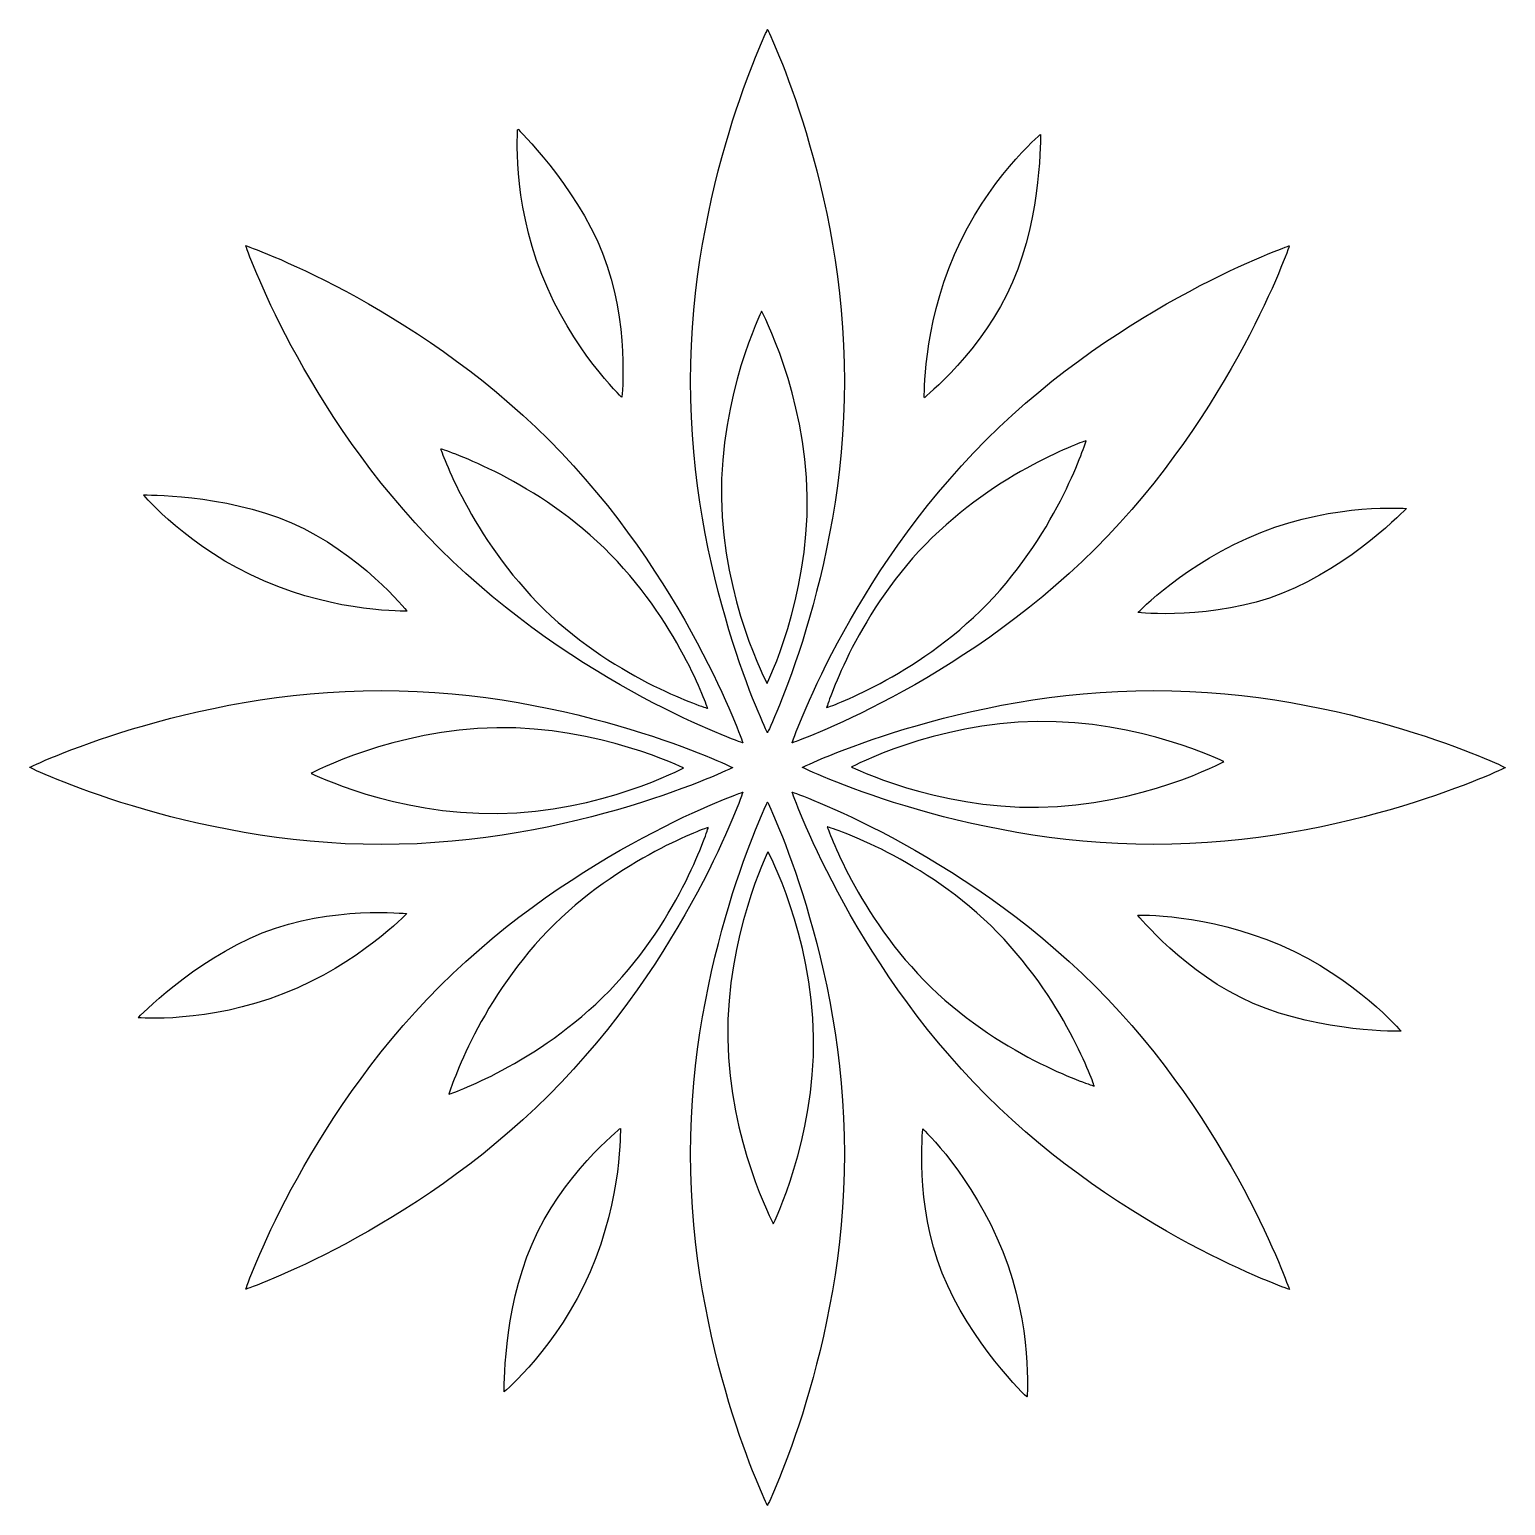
# Model space of a CAD drawing. Header units: centimetres. Extents: x -9.9 to 9.9, y -9.9 to 9.9.
import ezdxf

# ---------------------------------------------------------------- set-up
doc = ezdxf.new("R2010")
doc.units = ezdxf.units.CM
doc.header["$MEASUREMENT"] = 0
doc.layers.add('Camada 1', color=7, linetype='Continuous')

msp = doc.modelspace()

# ---------------------------------------------------------------- linework, layer by layer
at = {"layer": 'Camada 1'}
for points in [[(1.03788, 5.20623), (1.03788, 7.82259), (0.00071, 9.94418), (0.00071, 9.94418), (0.00071, 9.94418), (0.00071, 9.94418), (-1.03717, 7.82259), (-1.03789, 5.20623), (-1.03789, 5.20623), (-1.03789, 2.58953), (-0.00075, 0.46775), (-0.00075, 0.46775), (-0.00075, 0.46775), (-0.00075, 0.46775), (1.03645, 2.58863), (1.03788, 5.20623)], [(-1.963, 4.98856), (-1.963, 4.98856), (-1.85309, 5.99816), (-2.22327, 6.9315), (-2.22327, 6.9315), (-2.59416, 7.8636), (-3.36603, 8.60343), (-3.36603, 8.60343), (-3.36603, 8.60343), (-3.36603, 8.60343), (-3.44588, 7.66239), (-3.04059, 6.64115), (-3.04059, 6.64115), (-2.6339, 5.61975), (-1.963, 4.98856), (-1.963, 4.98856)], [(3.30303, 6.54161), (3.70078, 7.46117), (3.67787, 8.53128), (3.67787, 8.53128), (3.67787, 8.53128), (3.67787, 8.53128), (2.9554, 7.92142), (2.51937, 6.91235), (2.51937, 6.91235), (2.08617, 5.90275), (2.11337, 4.98229), (2.11337, 4.98229), (2.11337, 4.98229), (2.11337, 4.98229), (2.906, 5.61901), (3.30303, 6.54161)], [(-0.33189, 0.33044), (-0.33189, 0.33044), (-1.09696, 2.56408), (-2.94682, 4.41431), (-2.94682, 4.41431), (-4.79777, 6.26613), (-7.0314, 7.03191), (-7.0314, 7.03191), (-7.0314, 7.03191), (-7.0314, 7.03191), (-6.26488, 4.79827), (-4.41504, 2.94735), (-4.41504, 2.94735), (-2.56553, 1.09768), (-0.33189, 0.33044), (-0.33189, 0.33044)], [(4.41502, 2.94735), (6.26594, 4.79703), (7.03246, 7.03051), (7.03246, 7.03051), (7.03246, 7.03051), (7.03246, 7.03051), (4.79916, 6.26399), (2.94682, 4.41577), (2.94682, 4.41577), (1.09624, 2.56538), (0.33043, 0.33174), (0.33043, 0.33174), (0.33043, 0.33174), (0.33043, 0.33174), (2.56373, 1.09768), (4.41502, 2.94735)], [(-0.62042, 3.63403), (-0.64082, 5.01812), (-0.07911, 6.14924), (-0.07911, 6.14924), (-0.07911, 6.14924), (-0.07911, 6.14924), (0.51448, 5.03526), (0.53525, 3.64996), (0.53525, 3.64996), (0.55602, 2.26444), (-0.00606, 1.13401), (-0.00606, 1.13401), (-0.00606, 1.13401), (-0.00606, 1.13401), (-0.60111, 2.24745), (-0.62042, 3.63403)], [(4.29294, 4.40391), (4.29294, 4.40391), (3.92527, 3.1958), (2.95968, 2.20194), (2.95968, 2.20194), (1.99377, 1.20954), (0.79727, 0.80624), (0.79727, 0.80624), (0.79727, 0.80624), (0.79727, 0.80624), (1.16425, 2.01382), (2.12979, 3.00694), (2.12979, 3.00694), (3.09539, 4.00153), (4.29294, 4.40391), (4.29294, 4.40391)], [(-2.2025, 2.95828), (-1.2083, 1.99379), (-0.80553, 0.79677), (-0.80553, 0.79677), (-0.80553, 0.79677), (-0.80553, 0.79677), (-2.01454, 1.16571), (-3.00766, 2.12982), (-3.00766, 2.12982), (-4.0008, 3.09486), (-4.40463, 4.29276), (-4.40463, 4.29276), (-4.40463, 4.29276), (-4.40463, 4.29276), (-3.19598, 3.92454), (-2.2025, 2.95828)], [(-4.85788, 2.10656), (-4.85788, 2.10656), (-5.49407, 2.90063), (-6.41596, 3.29748), (-6.41596, 3.29748), (-7.33819, 3.69451), (-8.40616, 3.67197), (-8.40616, 3.67197), (-8.40616, 3.67197), (-8.40616, 3.67197), (-7.79791, 2.9486), (-6.78794, 2.51397), (-6.78794, 2.51397), (-5.77868, 2.07843), (-4.85788, 2.10656), (-4.85788, 2.10656)], [(8.60949, 3.48993), (8.60949, 3.48993), (7.6672, 3.57155), (6.64652, 3.16574), (6.64652, 3.16574), (5.62584, 2.75905), (4.99393, 2.08796), (4.99393, 2.08796), (4.99393, 2.08796), (4.99393, 2.08796), (6.00496, 1.97805), (6.93796, 2.34699), (6.93796, 2.34699), (7.87056, 2.71857), (8.60949, 3.48993), (8.60949, 3.48993)], [(-0.46792, -0.00124), (-0.46792, -0.00124), (-2.58879, 1.03717), (-5.20552, 1.03717), (-5.20552, 1.03717), (-7.82222, 1.03788), (-9.94418, 0.00143), (-9.94418, 0.00143), (-9.94418, 0.00143), (-9.94418, 0.00143), (-7.82222, -1.03788), (-5.20552, -1.03822), (-5.20552, -1.03822), (-2.58916, -1.03823), (-0.46792, -0.00124), (-0.46792, -0.00124)], [(0.46792, 0.00143), (0.46792, 0.00143), (2.58808, -1.03788), (5.20621, -1.03788), (5.20621, -1.03788), (7.82222, -1.03825), (9.94416, -0.00127), (9.94416, -0.00127), (9.94416, -0.00127), (9.94416, -0.00127), (7.82223, 1.03714), (5.20621, 1.03714), (5.20621, 1.03714), (2.58987, 1.03788), (0.46792, 0.00143), (0.46792, 0.00143)], [(3.65064, -0.5356), (2.26441, -0.55563), (1.1331, 0.00698), (1.1331, 0.00698), (1.1331, 0.00698), (1.1331, 0.00698), (2.24797, 0.6002), (3.63418, 0.61954), (3.63418, 0.61954), (5.01861, 0.64012), (6.15063, 0.07894), (6.15063, 0.07894), (6.15063, 0.07894), (6.15063, 0.07894), (5.0351, -0.51623), (3.65064, -0.5356)], [(-3.64924, 0.53504), (-2.26444, 0.55562), (-1.13239, -0.00751), (-1.13239, -0.00751), (-1.13239, -0.00751), (-1.13239, -0.00751), (-2.24798, -0.60073), (-3.63276, -0.62007), (-3.63276, -0.62007), (-5.01862, -0.64081), (-6.14961, -0.07892), (-6.14961, -0.07892), (-6.14961, -0.07892), (-6.14961, -0.07892), (-5.0351, 0.51517), (-3.64924, 0.53504)], [(-4.41502, -2.94645), (-6.26594, -4.79737), (-7.03138, -7.03138), (-7.03138, -7.03138), (-7.03138, -7.03138), (-7.03138, -7.03138), (-4.79917, -6.26454), (-2.9468, -4.41502), (-2.9468, -4.41502), (-1.09694, -2.56553), (-0.33044, -0.33152), (-0.33044, -0.33152), (-0.33044, -0.33152), (-0.33044, -0.33152), (-2.56373, -1.09765), (-4.41502, -2.94645)], [(0.33189, -0.33044), (0.33189, -0.33044), (1.09696, -2.56408), (2.94682, -4.41502), (2.94682, -4.41502), (4.79774, -6.26522), (7.03209, -7.03278), (7.03209, -7.03278), (7.03209, -7.03278), (7.03209, -7.03278), (6.26557, -4.79808), (4.41502, -2.94645), (4.41502, -2.94645), (2.56553, -1.09765), (0.33189, -0.33044), (0.33189, -0.33044)], [(-1.03717, -5.20552), (-1.03788, -7.82259), (-0.00074, -9.94418), (-0.00074, -9.94418), (-0.00074, -9.94418), (-0.00074, -9.94418), (1.03643, -7.82259), (1.03788, -5.20695), (1.03788, -5.20695), (1.03788, -2.58988), (0.00071, -0.46686), (0.00071, -0.46686), (0.00071, -0.46686), (0.00071, -0.46686), (-1.03717, -2.58808), (-1.03717, -5.20552)], [(-4.29366, -4.40391), (-4.29366, -4.40391), (-3.92525, -3.19561), (-2.95971, -2.20141), (-2.95971, -2.20141), (-1.9938, -1.20867), (-0.7973, -0.80626), (-0.7973, -0.80626), (-0.7973, -0.80626), (-0.7973, -0.80626), (-1.16534, -2.01456), (-2.13054, -3.00767), (-2.13054, -3.00767), (-3.0961, -4.00151), (-4.29366, -4.40391), (-4.29366, -4.40391)], [(2.20213, -2.95931), (1.20902, -1.99482), (0.80553, -0.79835), (0.80553, -0.79835), (0.80553, -0.79835), (0.80553, -0.79835), (2.01383, -1.16567), (3.00766, -2.13053), (3.00766, -2.13053), (4.00151, -3.09607), (4.4032, -4.29257), (4.4032, -4.29257), (4.4032, -4.29257), (4.4032, -4.29257), (3.19598, -3.92525), (2.20213, -2.95931)], [(0.62045, -3.63384), (0.64014, -5.01864), (0.07768, -6.14923), (0.07768, -6.14923), (0.07768, -6.14923), (0.07768, -6.14923), (-0.51591, -5.0351), (-0.53525, -3.64995), (-0.53525, -3.64995), (-0.55602, -2.26443), (0.00749, -1.13419), (0.00749, -1.13419), (0.00749, -1.13419), (0.00749, -1.13419), (0.60039, -2.2483), (0.62045, -3.63384)], [(-8.48027, -3.37249), (-8.48027, -3.37249), (-7.53798, -3.45269), (-6.51727, -3.04597), (-6.51727, -3.04597), (-5.49479, -2.64073), (-4.86288, -1.96909), (-4.86288, -1.96909), (-4.86288, -1.96909), (-4.86288, -1.96909), (-5.87462, -1.8581), (-6.80725, -2.22973), (-6.80725, -2.22973), (-7.74025, -2.60062), (-8.48027, -3.37249), (-8.48027, -3.37249)], [(4.98856, -1.98911), (4.98856, -1.98911), (5.62438, -2.78175), (6.54627, -3.1795), (6.54627, -3.1795), (7.46781, -3.57582), (8.53681, -3.55434), (8.53681, -3.55434), (8.53681, -3.55434), (8.53681, -3.55434), (7.92819, -2.83115), (6.91716, -2.39581), (6.91716, -2.39581), (5.90971, -1.96011), (4.98856, -1.98911), (4.98856, -1.98911)], [(-3.17235, -6.42131), (-3.56938, -7.34285), (-3.54756, -8.41188), (-3.54756, -8.41188), (-3.54756, -8.41188), (-3.54756, -8.41188), (-2.82474, -7.80323), (-2.3894, -6.79435), (-2.3894, -6.79435), (-1.95442, -5.78441), (-1.98305, -4.86287), (-1.98305, -4.86287), (-1.98305, -4.86287), (-1.98305, -4.86287), (-2.77498, -5.49942), (-3.17235, -6.42131)], [(2.0933, -4.86971), (2.0933, -4.86971), (1.98302, -5.88002), (2.35394, -6.81374), (2.35394, -6.81374), (2.72449, -7.74597), (3.4967, -8.48564), (3.4967, -8.48564), (3.4967, -8.48564), (3.4967, -8.48564), (3.57618, -7.54407), (3.17126, -6.52301), (3.17126, -6.52301), (2.76601, -5.5023), (2.0933, -4.86971), (2.0933, -4.86971)]]:
    msp.add_open_spline(points, degree=3, knots=[0, 0, 0, 0, 0.2, 0.2, 0.2, 0.2, 0.4, 0.4, 0.4, 0.4, 0.6, 0.6, 0.6, 0.6, 1, 1, 1, 1], dxfattribs=at)

doc.saveas('drawing.dxf')
